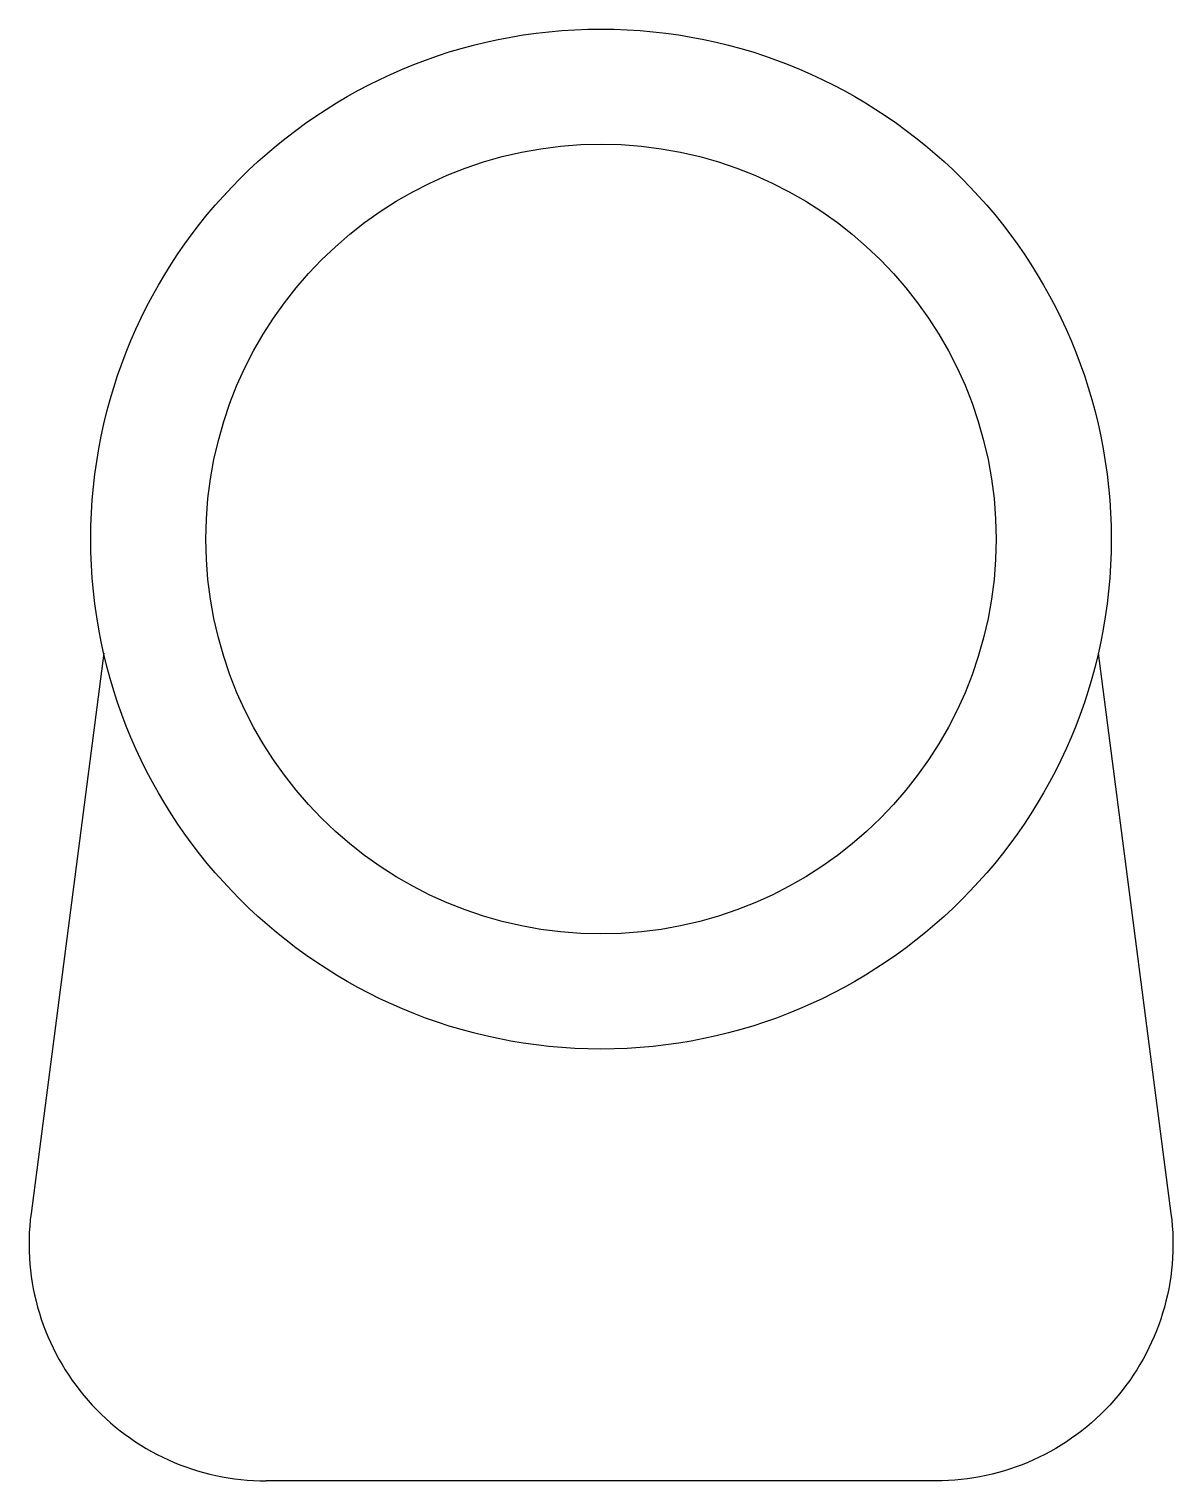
# Model space of a CAD drawing. Extents: x -0.9 to 0.9, y -1.49 to 0.81.
import ezdxf

# ---------------------------------------------------------------- set-up
doc = ezdxf.new("R2010")
doc.units = 0
doc.header["$MEASUREMENT"] = 0
doc.layers.add('C-ELEC-STLT', color=1, linetype='Continuous')

msp = doc.modelspace()

# ---------------------------------------------------------------- linework, layer by layer
at = {"layer": 'C-ELEC-STLT'}
for points in [[(-0.7867, -0.1806), (-0.9017, -1.0675, 0.452503), (-0.5298, -1.4907)], [(0.7867, -0.1806), (0.9017, -1.0675, -0.452503), (0.5298, -1.4907), (-0.5298, -1.4907)]]:
    msp.add_lwpolyline(points, format="xyb", dxfattribs=at)
for radius in [0.8071, 0.625]:
    msp.add_circle((0, 0), radius, dxfattribs=at)

doc.saveas('drawing.dxf')
